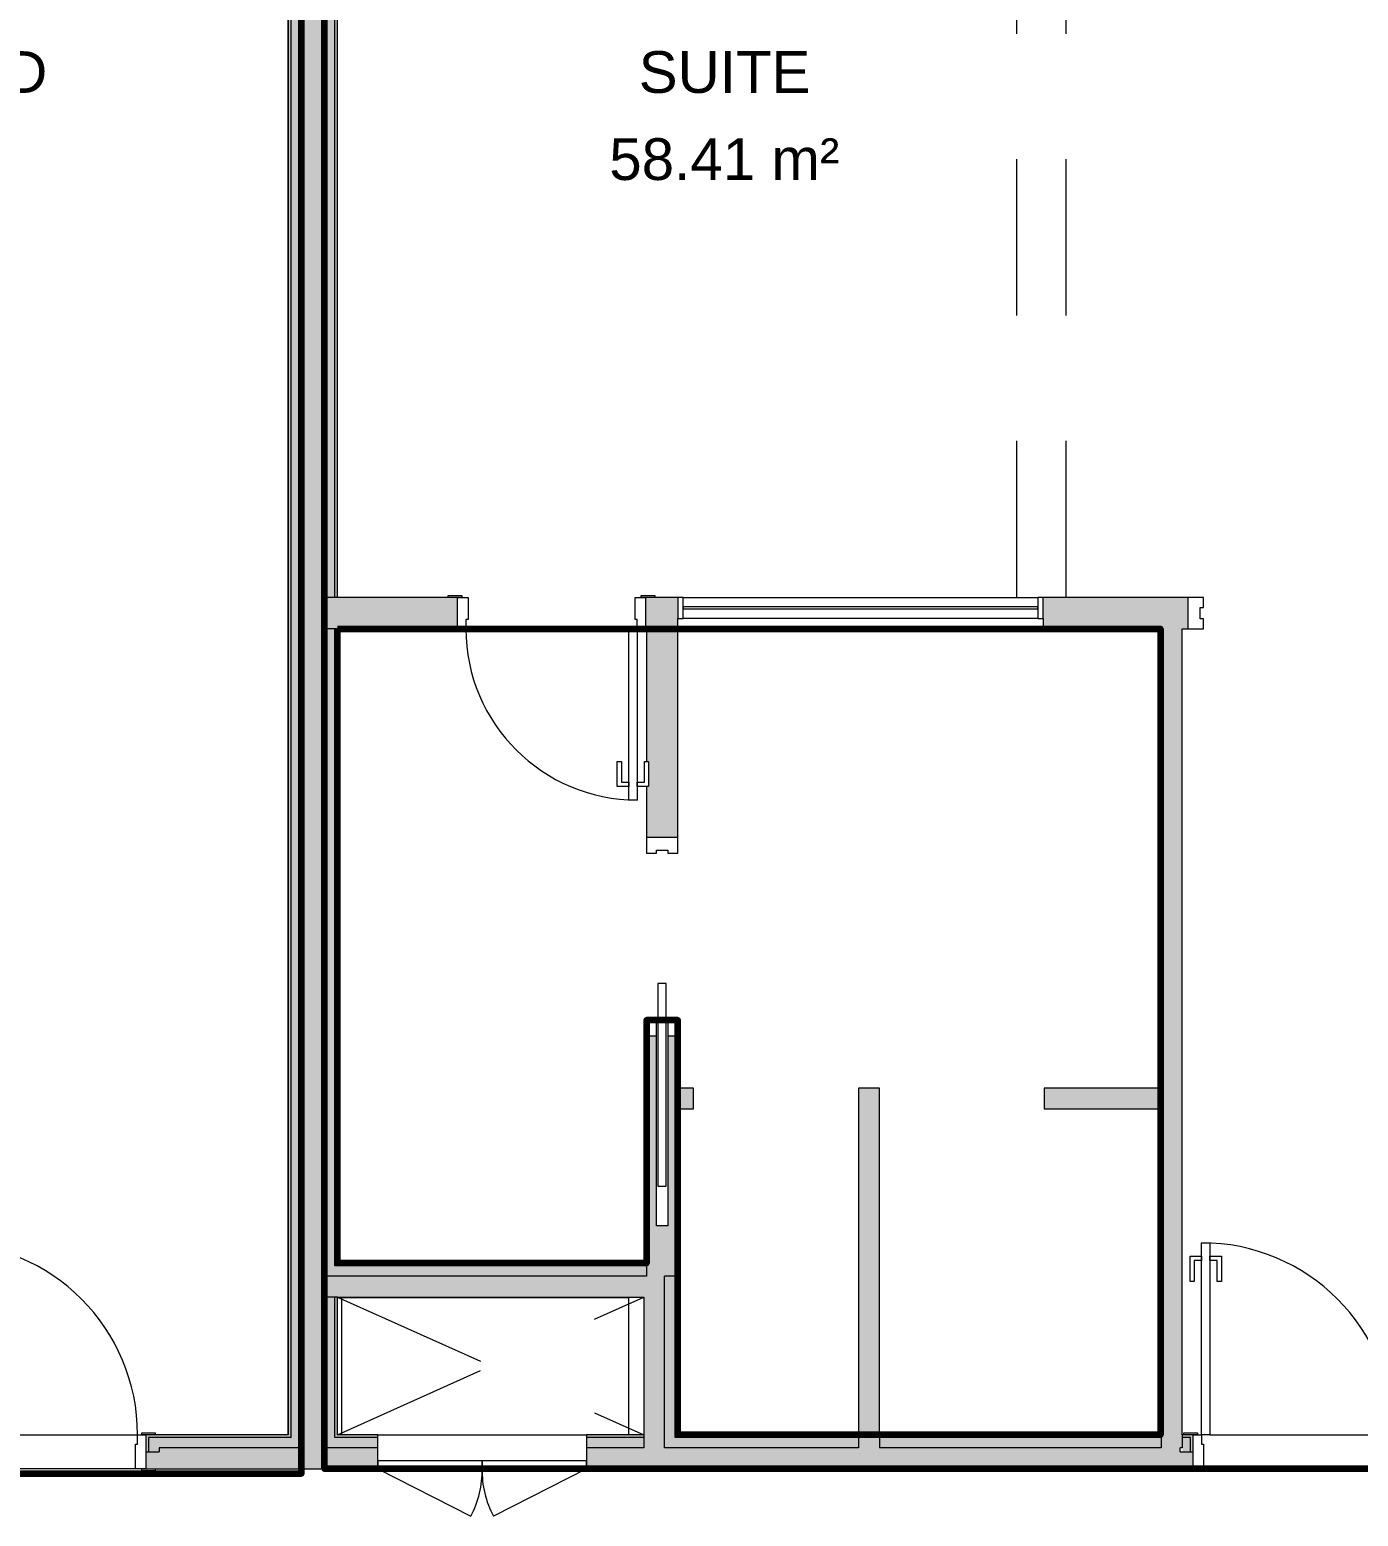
# Model space of a CAD drawing. Header units: metres. Extents: x -227.9 to -140, y 38 to 92.1.
# Drawn here: x -177.93 to -171.56, y 78.09 to 85.21 of the extents above; entities that cross this region are included whole.
import ezdxf

# ---------------------------------------------------------------- set-up
doc = ezdxf.new("R2010")
doc.units = ezdxf.units.M
doc.linetypes.add('JIS_02_0.7', pattern=[1.35, 0.75, -0.6])
for name, color, linetype, lineweight in [('A-AREA-IDEN', 7, 'Continuous', 9), ('A-DOOR', 7, 'Continuous', 5), ('A-FLOR', 7, 'Continuous', 5), ('A-GLAZ', 7, 'Continuous', 5), ('A-WALL', 7, 'Continuous', 5), ('A-WALL-PATT', 7, 'Continuous', 13), ('I-WALL', 7, 'Continuous', 5)]:
    doc.layers.add(name, color=color, linetype=linetype, lineweight=lineweight)
doc.layers.add('A-DETL', color=94, linetype='Continuous', lineweight=5, true_color=0x00a600)
doc.layers.add('Chambre', color=40, linetype='Continuous')
doc.layers.add('SDB', color=230, linetype='Continuous')
doc.styles.add('Arial_1', font='arial.ttf', dxfattribs={"height": 0.2})

msp = doc.modelspace()

# ---------------------------------------------------------------- hatches: boundary and pattern name
at = {"layer": 'A-WALL-PATT', "lineweight": 5, "true_color": 0xaaaaaa}
h = msp.add_hatch(color=253, dxfattribs=at)
h.paths.add_polyline_path([(-176.5241, 78.4147), (-176.5141, 78.4147), (-176.5141, 79.1376), (-176.5241, 79.1376), (-176.5241, 78.4777)])
h.paths.add_polyline_path([(-176.5141, 79.2376), (-176.5141, 82.3384), (-176.5241, 82.3384), (-176.5241, 79.2376)])
h.paths.add_polyline_path([(-176.5241, 82.4884), (-176.5141, 82.4884), (-176.5141, 87.9913), (-176.5241, 87.9913), (-176.5241, 84.2176)])
h.paths.add_polyline_path([(-176.5141, 88.1413), (-176.5141, 89.7404), (-176.5241, 89.7404), (-176.5241, 88.1413)])
at = {"layer": 'I-WALL', "true_color": 0xaaaaaa}
h = msp.add_hatch(color=253, dxfattribs=at)
h.paths.add_polyline_path([(-176.6741, 78.4777), (-176.6741, 87.9913), (-176.6871, 87.9913), (-176.6871, 78.4777)])
h.paths.add_polyline_path([(-176.6741, 88.1413), (-176.6741, 89.7404), (-176.6871, 89.7404), (-176.6871, 88.1413)])
h = msp.add_hatch(color=253, dxfattribs=at)
h.paths.add_polyline_path([(-176.6241, 78.4647), (-176.6241, 87.9913), (-176.6741, 87.9913), (-176.6741, 78.4647), (-176.6725, 78.4647)])
h.paths.add_polyline_path([(-176.6725, 88.1413), (-176.6241, 88.1413), (-176.6241, 89.7404), (-176.6741, 89.7404), (-176.6741, 88.1413)])
for points in [[(-176.6241, 78.4147), (-176.5241, 78.4147), (-176.5241, 89.7404), (-176.6241, 89.7404), (-176.6241, 78.4647)], [(-172.4049, 78.4147), (-172.4049, 82.3384), (-172.5049, 82.3384), (-172.5049, 78.4147), (-172.4151, 78.4147)], [(-174.7455, 80.0387), (-174.7455, 80.1387), (-174.8211, 80.1387), (-174.8211, 80.0387)], [(-173.9554, 78.4147), (-173.8554, 78.4147), (-173.8554, 80.1387), (-173.9554, 80.1387), (-173.9554, 78.4647)], [(-172.5049, 80.0387), (-172.5049, 80.1387), (-173.0654, 80.1387), (-173.0654, 80.0387), (-172.5611, 80.0387)], [(-175.8502, 79.2376), (-174.9711, 79.2376), (-174.9711, 79.2876), (-176.4641, 79.2876), (-176.4641, 79.2376), (-176.4511, 79.2376)], [(-174.9711, 79.2876), (-174.9711, 79.3006), (-176.4511, 79.3006), (-176.4511, 79.2876), (-175.8502, 79.2876)], [(-176.5241, 79.1376), (-174.8841, 79.1376), (-174.8841, 79.2376), (-176.5241, 79.2376)], [(-174.8841, 78.4647), (-174.8341, 78.4647), (-174.8341, 79.2376), (-174.8841, 79.2376), (-174.8841, 78.4777)], [(-174.8341, 78.4777), (-174.8211, 78.4777), (-174.8211, 79.2376), (-174.8341, 79.2376), (-174.8341, 78.8594)], [(-174.9841, 78.4147), (-174.8841, 78.4147), (-174.8841, 79.1376), (-174.9841, 79.1376), (-174.9841, 78.4647)]]:
    msp.add_hatch(color=253, dxfattribs=at).paths.add_polyline_path(points)
h = msp.add_hatch(color=253, dxfattribs=at)
h.paths.add_polyline_path([(-176.5141, 78.4647), (-176.4641, 78.4647), (-176.4641, 79.1376), (-176.5141, 79.1376), (-176.5141, 78.4777)])
h.paths.add_polyline_path([(-176.4641, 79.2376), (-176.4641, 82.3384), (-176.5141, 82.3384), (-176.5141, 79.2376)])
h.paths.add_polyline_path([(-176.5141, 82.4884), (-176.4641, 82.4884), (-176.4641, 87.9913), (-176.5141, 87.9913), (-176.5141, 84.2176)])
h.paths.add_polyline_path([(-176.4641, 88.1413), (-176.4641, 89.7404), (-176.5141, 89.7404), (-176.5141, 88.1413)])
h = msp.add_hatch(color=253, dxfattribs=at)
h.paths.add_polyline_path([(-176.4511, 78.4777), (-176.4511, 79.1376), (-176.4641, 79.1376), (-176.4641, 78.4777)])
h.paths.add_polyline_path([(-176.4641, 79.2876), (-176.4511, 79.2876), (-176.4511, 82.3384), (-176.4641, 82.3384), (-176.4641, 79.9311)])
h.paths.add_polyline_path([(-176.4641, 82.4884), (-176.4511, 82.4884), (-176.4511, 87.9913), (-176.4641, 87.9913), (-176.4641, 84.2176)])
h.paths.add_polyline_path([(-176.4511, 88.1413), (-176.4511, 89.7404), (-176.4641, 89.7404), (-176.4641, 88.1413)])
h = msp.add_hatch(color=253, dxfattribs=at)
h.paths.add_polyline_path([(-170.1521, 82.3384), (-170.0891, 82.3384), (-170.0891, 82.4884), (-171.2285, 82.4884), (-171.2285, 82.4409), (-170.1185, 82.4409), (-170.1185, 82.3859), (-171.2285, 82.3859), (-171.2285, 82.3384), (-170.9165, 82.3384)])
h.paths.add_polyline_path([(-175.8761, 82.3384), (-175.8761, 82.4884), (-176.5241, 82.4884), (-176.5241, 82.3384), (-175.9211, 82.3384)])
h.paths.add_polyline_path([(-173.0711, 82.3384), (-172.3785, 82.3384), (-172.3785, 82.4884), (-173.0711, 82.4884), (-173.0711, 82.3884)])
h.paths.add_polyline_path([(-174.9311, 82.3384), (-174.8211, 82.3384), (-174.8211, 82.4884), (-174.9761, 82.4884), (-174.9761, 82.3384), (-174.9711, 82.3384)])
h = msp.add_hatch(color=253, dxfattribs=at)
h.paths.add_polyline_path([(-174.9711, 79.2376), (-174.8211, 79.2376), (-174.8211, 80.3888), (-174.8686, 80.3888), (-174.8686, 79.4788), (-174.9236, 79.4788), (-174.9236, 80.3888), (-174.9711, 80.3888), (-174.9711, 79.2876)])
h.paths.add_polyline_path([(-174.9611, 81.3388), (-174.8211, 81.3388), (-174.8211, 82.3384), (-174.9311, 82.3384), (-174.9311, 82.3284), (-174.9711, 82.3284), (-174.9711, 81.7034), (-174.9611, 81.7034), (-174.9611, 81.5834), (-174.9711, 81.5834), (-174.9711, 81.3388)])
h = msp.add_hatch(color=253, dxfattribs=at)
h.paths.add_polyline_path([(-171.3521, 78.3962), (-171.3391, 78.3962), (-171.3391, 78.4647), (-170.1521, 78.4647), (-170.1521, 78.4777), (-171.3521, 78.4777), (-171.3521, 78.4338)])
h.paths.add_polyline_path([(-172.3651, 78.3962), (-172.3521, 78.3962), (-172.3521, 78.4777), (-172.4049, 78.4777), (-172.4049, 78.4647), (-172.3651, 78.4647), (-172.3651, 78.4338)])
h.paths.add_polyline_path([(-185.8691, 78.3962), (-185.8561, 78.3962), (-185.8561, 78.4647), (-184.2821, 78.4647), (-184.2821, 78.3962), (-184.2691, 78.3962), (-184.2691, 78.4777), (-185.8691, 78.4777), (-185.8691, 78.4338)])
h.paths.add_polyline_path([(-178.3691, 78.3962), (-178.3691, 78.4777), (-178.4262, 78.4777), (-178.4262, 78.4647), (-178.3821, 78.4647), (-178.3821, 78.3962)])
h.paths.add_polyline_path([(-183.2561, 78.3962), (-183.2561, 78.4647), (-183.2022, 78.4647), (-183.2022, 78.4777), (-183.2691, 78.4777), (-183.2691, 78.3962)])
h.paths.add_polyline_path([(-177.3691, 78.3962), (-177.3561, 78.3962), (-177.3561, 78.4647), (-176.6741, 78.4647), (-176.6741, 78.4777), (-177.3691, 78.4777), (-177.3691, 78.4338)])
h.paths.add_polyline_path([(-186.8691, 78.3962), (-186.8691, 78.4777), (-186.9314, 78.4777), (-186.9314, 78.4647), (-186.8821, 78.4647), (-186.8821, 78.3962)])
h.paths.add_polyline_path([(-195.3691, 78.3962), (-195.3691, 78.4777), (-195.4314, 78.4777), (-195.4314, 78.4647), (-195.3821, 78.4647), (-195.3821, 78.3962)])
h.paths.add_polyline_path([(-191.7691, 78.3962), (-191.7561, 78.3962), (-191.7561, 78.4647), (-191.7074, 78.4647), (-191.7074, 78.4777), (-191.7691, 78.4777), (-191.7691, 78.4338)])
h.paths.add_polyline_path([(-192.7821, 78.3962), (-192.7691, 78.3962), (-192.7691, 78.4777), (-194.3691, 78.4777), (-194.3691, 78.3962), (-194.3561, 78.3962), (-194.3561, 78.4647), (-192.7821, 78.4647), (-192.7821, 78.4338)])
h.paths.add_polyline_path([(-203.8671, 78.3962), (-203.8671, 78.4777), (-203.9305, 78.4777), (-203.9305, 78.4647), (-203.8801, 78.4647), (-203.8801, 78.3962)])
h.paths.add_polyline_path([(-201.2711, 78.3962), (-201.2711, 78.4777), (-202.8671, 78.4777), (-202.8671, 78.3962), (-202.8541, 78.3962), (-202.8541, 78.4647), (-201.2841, 78.4647), (-201.2841, 78.3962)])
h.paths.add_polyline_path([(-200.2581, 78.3962), (-200.2581, 78.4647), (-200.2074, 78.4647), (-200.2074, 78.4777), (-200.2711, 78.4777), (-200.2711, 78.3962)])
h.paths.add_polyline_path([(-172.5611, 78.4647), (-172.5049, 78.4647), (-172.5049, 78.4777), (-173.8554, 78.4777), (-173.8554, 78.4647)])
h.paths.add_polyline_path([(-173.9554, 78.4647), (-173.9554, 78.4777), (-174.8341, 78.4777), (-174.8341, 78.4647), (-174.2056, 78.4647)])
h.paths.add_polyline_path([(-176.4641, 78.4647), (-176.2585, 78.4647), (-176.2585, 78.4777), (-176.4641, 78.4777)])
h.paths.add_polyline_path([(-175.2585, 78.4647), (-174.9841, 78.4647), (-174.9841, 78.4777), (-175.2585, 78.4777)])
h.paths.add_polyline_path([(-181.3171, 78.4647), (-181.3171, 78.4777), (-181.5014, 78.4777), (-181.5014, 78.4647)])
h.paths.add_polyline_path([(-178.5762, 78.4647), (-178.5762, 78.4777), (-179.9829, 78.4777), (-179.9829, 78.4647), (-179.1393, 78.4647)])
h.paths.add_polyline_path([(-182.4285, 78.4647), (-181.6514, 78.4647), (-181.6514, 78.4777), (-183.0522, 78.4777), (-183.0522, 78.4647)])
h.paths.add_polyline_path([(-180.1329, 78.4647), (-180.1329, 78.4777), (-180.3171, 78.4777), (-180.3171, 78.4647)])
h.paths.add_polyline_path([(-187.0814, 78.4647), (-187.0814, 78.4777), (-188.4874, 78.4777), (-188.4874, 78.4647), (-187.3622, 78.4647)])
h.paths.add_polyline_path([(-188.6374, 78.4647), (-188.6374, 78.4777), (-188.8219, 78.4777), (-188.8219, 78.4647)])
h.paths.add_polyline_path([(-189.8219, 78.4647), (-189.8219, 78.4777), (-190.0064, 78.4777), (-190.0064, 78.4647)])
h.paths.add_polyline_path([(-191.5574, 78.4647), (-190.1564, 78.4647), (-190.1564, 78.4777), (-191.5574, 78.4777)])
h.paths.add_polyline_path([(-198.506, 78.4647), (-198.3192, 78.4647), (-198.3192, 78.4777), (-198.506, 78.4777)])
h.paths.add_polyline_path([(-197.1324, 78.4647), (-197.1324, 78.4777), (-197.3192, 78.4777), (-197.3192, 78.4647), (-197.2295, 78.4647)])
h.paths.add_polyline_path([(-198.656, 78.4647), (-198.656, 78.4777), (-200.0574, 78.4777), (-200.0574, 78.4647), (-198.8741, 78.4647)])
h.paths.add_polyline_path([(-196.9824, 78.4647), (-195.5814, 78.4647), (-195.5814, 78.4777), (-196.9824, 78.4777)])
h.paths.add_polyline_path([(-204.0805, 78.4647), (-204.0805, 78.4777), (-205.6118, 78.4777), (-205.6118, 78.4647), (-204.6301, 78.4647)])
h.paths.add_polyline_path([(-205.8735, 78.4647), (-205.7618, 78.4647), (-205.7618, 78.4777), (-205.8735, 78.4777), (-205.8735, 78.4762)])
h.paths.add_polyline_path([(-206.2747, 78.4647), (-206.2735, 78.4647), (-206.2747, 78.4777), (-206.3235, 78.4777), (-206.3235, 78.4647)])
h.paths.add_polyline_path([(-206.7598, 78.4647), (-206.7235, 78.4651), (-206.7235, 78.4777), (-206.7598, 78.4777)])
h = msp.add_hatch(color=253, dxfattribs=at)
h.paths.add_polyline_path([(-172.3651, 78.3962), (-172.3651, 78.4647), (-172.4049, 78.4647), (-172.4049, 78.3962)])
h.paths.add_polyline_path([(-171.3391, 78.3962), (-171.2891, 78.3962), (-171.2891, 78.4147), (-170.1391, 78.4147), (-170.1391, 78.4647), (-171.3391, 78.4647)])
h.paths.add_polyline_path([(-183.2061, 78.3962), (-183.2061, 78.4147), (-183.2022, 78.4147), (-183.2022, 78.4647), (-183.2561, 78.4647), (-183.2561, 78.3962)])
h.paths.add_polyline_path([(-185.8561, 78.3962), (-185.8061, 78.3962), (-185.8061, 78.4147), (-184.3321, 78.4147), (-184.3321, 78.3962), (-184.2821, 78.3962), (-184.2821, 78.4647), (-185.8561, 78.4647)])
h.paths.add_polyline_path([(-178.4262, 78.3962), (-178.3821, 78.3962), (-178.3821, 78.4647), (-178.4262, 78.4647), (-178.4262, 78.4147)])
h.paths.add_polyline_path([(-177.3061, 78.3962), (-177.3061, 78.4147), (-176.6241, 78.4147), (-176.6241, 78.4647), (-177.3561, 78.4647), (-177.3561, 78.3962)])
h.paths.add_polyline_path([(-186.9314, 78.3962), (-186.8821, 78.3962), (-186.8821, 78.4647), (-186.9314, 78.4647), (-186.9314, 78.4147)])
h.paths.add_polyline_path([(-191.7561, 78.3962), (-191.7074, 78.3962), (-191.7074, 78.4647), (-191.7561, 78.4647)])
h.paths.add_polyline_path([(-195.3821, 78.3962), (-195.3821, 78.4647), (-195.4314, 78.4647), (-195.4314, 78.3962)])
h.paths.add_polyline_path([(-194.3561, 78.3962), (-194.3061, 78.3962), (-194.3061, 78.4147), (-192.8321, 78.4147), (-192.8321, 78.3962), (-192.7821, 78.3962), (-192.7821, 78.4647), (-194.3561, 78.4647)])
h.paths.add_polyline_path([(-200.2581, 78.3962), (-200.2081, 78.3962), (-200.2074, 78.4647), (-200.2581, 78.4647)])
h.paths.add_polyline_path([(-203.8801, 78.3962), (-203.8801, 78.4647), (-203.9305, 78.4647), (-203.9301, 78.3962)])
h.paths.add_polyline_path([(-202.8541, 78.3962), (-202.8041, 78.3962), (-202.8041, 78.4147), (-201.3341, 78.4147), (-201.3341, 78.3962), (-201.2841, 78.3962), (-201.2841, 78.4647), (-202.8541, 78.4647)])
h.paths.add_polyline_path([(-172.5611, 78.4147), (-172.5049, 78.4147), (-172.5049, 78.4647), (-173.8554, 78.4647), (-173.8554, 78.4147)])
h.paths.add_polyline_path([(-173.9554, 78.4147), (-173.9554, 78.4647), (-174.8841, 78.4647), (-174.8841, 78.4147), (-174.2056, 78.4147)])
h.paths.add_polyline_path([(-176.5141, 78.4147), (-176.2585, 78.4147), (-176.2585, 78.4647), (-176.5141, 78.4647)])
h.paths.add_polyline_path([(-174.9841, 78.4147), (-174.9841, 78.4647), (-175.2585, 78.4647), (-175.2585, 78.4147)])
h.paths.add_polyline_path([(-183.0522, 78.4147), (-181.6014, 78.4147), (-181.6014, 78.4647), (-183.0522, 78.4647)])
h.paths.add_polyline_path([(-181.3171, 78.4147), (-181.3171, 78.4647), (-181.5014, 78.4647), (-181.5014, 78.4147)])
h.paths.add_polyline_path([(-178.5762, 78.4147), (-178.5762, 78.4647), (-180.0329, 78.4647), (-180.0329, 78.4147), (-179.1393, 78.4147)])
h.paths.add_polyline_path([(-180.3171, 78.4147), (-180.1329, 78.4147), (-180.1329, 78.4647), (-180.3171, 78.4647)])
h.paths.add_polyline_path([(-188.5374, 78.4147), (-187.0814, 78.4147), (-187.0814, 78.4647), (-188.5374, 78.4647)])
h.paths.add_polyline_path([(-188.8219, 78.4147), (-188.6374, 78.4147), (-188.6374, 78.4647), (-188.8219, 78.4647)])
h.paths.add_polyline_path([(-191.5574, 78.4147), (-190.1064, 78.4147), (-190.1064, 78.4647), (-191.5574, 78.4647)])
h.paths.add_polyline_path([(-189.8219, 78.4147), (-189.8219, 78.4647), (-190.0064, 78.4647), (-190.0064, 78.4147)])
h.paths.add_polyline_path([(-197.1324, 78.4147), (-197.1324, 78.4647), (-197.3192, 78.4647), (-197.3192, 78.4147), (-197.2295, 78.4147)])
h.paths.add_polyline_path([(-198.606, 78.4147), (-198.606, 78.4647), (-200.0574, 78.4647), (-200.0574, 78.4147), (-198.8741, 78.4147)])
h.paths.add_polyline_path([(-198.506, 78.4147), (-198.3192, 78.4147), (-198.3192, 78.4647), (-198.506, 78.4647)])
h.paths.add_polyline_path([(-195.5814, 78.4147), (-195.5814, 78.4647), (-197.0324, 78.4647), (-197.0324, 78.4147), (-195.585, 78.4147)])
h.paths.add_polyline_path([(-204.0805, 78.4147), (-204.0805, 78.4647), (-205.6618, 78.4647), (-205.6618, 78.4147), (-204.6301, 78.4147)])
h.paths.add_polyline_path([(-206.7598, 78.4147), (-206.7235, 78.4147), (-206.7235, 78.4647), (-206.7598, 78.4647)])
h.paths.add_polyline_path([(-205.7618, 78.4147), (-205.7618, 78.4647), (-205.8735, 78.4647), (-205.8735, 78.4147)])
h.paths.add_polyline_path([(-206.3235, 78.4147), (-206.2735, 78.4147), (-206.2747, 78.4647), (-206.3235, 78.4647), (-206.3235, 78.4365)])
h = msp.add_hatch(color=253, dxfattribs=at)
h.paths.add_polyline_path([(-170.1521, 78.3147), (-170.0891, 78.3147), (-170.0891, 78.4147), (-171.2891, 78.4147), (-171.2891, 78.3962), (-171.3521, 78.3962), (-171.3521, 78.3147), (-170.9165, 78.3147)])
h.paths.add_polyline_path([(-172.5611, 78.3147), (-172.3521, 78.3147), (-172.3521, 78.3962), (-172.4151, 78.3962), (-172.4151, 78.4147), (-175.2585, 78.4147), (-175.2585, 78.3147), (-174.2056, 78.3147)])
h.paths.add_polyline_path([(-177.3241, 78.3147), (-176.2585, 78.3147), (-176.2585, 78.4147), (-177.3061, 78.4147), (-177.3061, 78.3962), (-177.3691, 78.3962), (-177.3691, 78.3147)])
h.paths.add_polyline_path([(-183.2691, 78.3147), (-181.3171, 78.3147), (-181.3171, 78.4147), (-183.2061, 78.4147), (-183.2061, 78.3962), (-183.2691, 78.3962)])
h.paths.add_polyline_path([(-179.4991, 78.3147), (-178.3691, 78.3147), (-178.3691, 78.3962), (-178.4321, 78.3962), (-178.4321, 78.4147), (-180.3171, 78.4147), (-180.3171, 78.3147), (-179.9616, 78.3147)])
h.paths.add_polyline_path([(-188.8219, 78.3147), (-186.8691, 78.3147), (-186.8691, 78.3962), (-186.9321, 78.3962), (-186.9321, 78.4147), (-188.8219, 78.4147), (-188.8219, 78.3962)])
h.paths.add_polyline_path([(-185.8241, 78.3147), (-184.2691, 78.3147), (-184.2691, 78.3962), (-184.3321, 78.3962), (-184.3321, 78.4147), (-185.8061, 78.4147), (-185.8061, 78.3962), (-185.8691, 78.3962), (-185.8691, 78.3147)])
h.paths.add_polyline_path([(-190.6513, 78.3147), (-189.8219, 78.3147), (-189.8219, 78.4147), (-191.7061, 78.4147), (-191.7061, 78.3962), (-191.7691, 78.3962), (-191.7691, 78.3147), (-191.7241, 78.3147)])
h.paths.add_polyline_path([(-192.8141, 78.3147), (-192.7691, 78.3147), (-192.7691, 78.3962), (-192.8321, 78.3962), (-192.8321, 78.4147), (-194.3061, 78.4147), (-194.3061, 78.3962), (-194.3691, 78.3962), (-194.3691, 78.3147), (-193.1181, 78.3147)])
h.paths.add_polyline_path([(-198.3192, 78.3147), (-198.3192, 78.4147), (-200.2081, 78.4147), (-200.2081, 78.3962), (-200.2711, 78.3962), (-200.2711, 78.3147), (-198.8741, 78.3147)])
h.paths.add_polyline_path([(-195.3691, 78.3147), (-195.3691, 78.3962), (-195.4321, 78.3962), (-195.4321, 78.4147), (-197.3192, 78.4147), (-197.3192, 78.3147), (-195.4141, 78.3147)])
h.paths.add_polyline_path([(-203.9121, 78.3147), (-203.8671, 78.3147), (-203.8671, 78.3962), (-203.9301, 78.3962), (-203.9305, 78.4147), (-205.8735, 78.4147), (-205.8735, 78.3147), (-204.6301, 78.3147)])
h.paths.add_polyline_path([(-201.2711, 78.3147), (-201.2711, 78.3962), (-201.3341, 78.3962), (-201.3341, 78.4147), (-202.8041, 78.4147), (-202.8041, 78.3962), (-202.8671, 78.3962), (-202.8671, 78.3147), (-201.3161, 78.3147)])
h.paths.add_polyline_path([(-206.2735, 78.3147), (-206.2747, 78.4147), (-206.3235, 78.4147), (-206.3235, 78.3147), (-206.2747, 78.3147)])
h.paths.add_polyline_path([(-206.7235, 78.3147), (-206.7235, 78.4147), (-206.7598, 78.4147), (-206.7598, 78.3147)])

# ---------------------------------------------------------------- linework, layer by layer
at = {"layer": 'A-DETL', "color": 8, "linetype": 'JIS_02_0.7', "true_color": 0x808080}
for p, q in [((-172.9607, 82.4884), (-172.9607, 88.0197)), ((-173.1974, 82.4884), (-173.1974, 87.9747))]:
    msp.add_line(p, q, dxfattribs=at)
at = {"layer": 'A-DETL', "color": 7, "linetype": 'JIS_02_0.7'}
for p, q in [((-176.4511, 78.4777), (-174.9841, 79.1376)), ((-176.4511, 79.1376), (-174.9841, 78.4777))]:
    msp.add_line(p, q, dxfattribs=at)
at = {"layer": 'A-DOOR', "color": 9, "true_color": 0xc0c0c0}
for p, q in [((-175.9211, 82.4884), (-175.9211, 82.4984)), ((-175.9211, 82.4984), (-175.8561, 82.4984)), ((-175.8561, 82.4884), (-175.9211, 82.4884)), ((-175.8761, 82.4884), (-175.8261, 82.4884)), ((-175.8761, 82.3384), (-175.8761, 82.4884)), ((-175.8561, 82.4984), (-175.8561, 82.4884)), ((-175.8261, 82.4884), (-175.8261, 82.3823)), ((-175.0261, 82.4884), (-174.9761, 82.4884)), ((-175.0261, 82.3823), (-175.0261, 82.4884)), ((-174.9961, 82.4984), (-174.9311, 82.4984)), ((-174.9961, 82.4884), (-174.9961, 82.4984)), ((-174.9311, 82.4884), (-174.9961, 82.4884)), ((-174.9761, 82.4884), (-174.9761, 82.3384)), ((-174.9311, 82.4984), (-174.9311, 82.4884)), ((-172.3035, 82.4884), (-172.3785, 82.4884)), ((-172.3785, 82.4884), (-172.3785, 82.3384)), ((-172.3035, 82.4409), (-172.3035, 82.4884)), ((-175.8361, 82.3823), (-175.8361, 82.3384)), ((-175.8261, 82.3823), (-175.8361, 82.3823)), ((-175.0161, 82.3823), (-175.0261, 82.3823)), ((-175.0161, 82.3384), (-175.0161, 82.3823)), ((-172.3185, 82.3859), (-172.3185, 82.4409)), ((-172.3185, 82.4409), (-172.3035, 82.4409)), ((-172.3035, 82.3859), (-172.3185, 82.3859)), ((-172.3035, 82.3384), (-172.3035, 82.3859)), ((-175.9211, 82.3284), (-175.9211, 82.3384)), ((-175.9211, 82.3384), (-175.8561, 82.3384)), ((-175.8561, 82.3284), (-175.9211, 82.3284)), ((-175.8361, 82.3384), (-175.8761, 82.3384)), ((-175.8561, 82.3384), (-175.8561, 82.3284)), ((-174.9761, 82.3384), (-175.0161, 82.3384)), ((-174.9961, 82.3384), (-174.9311, 82.3384)), ((-174.9961, 82.3284), (-174.9961, 82.3384)), ((-174.9311, 82.3284), (-174.9961, 82.3284)), ((-174.9311, 82.3384), (-174.9311, 82.3284)), ((-172.3785, 82.3384), (-172.3035, 82.3384)), ((-174.8211, 81.3388), (-174.9711, 81.3388)), ((-174.9711, 81.3388), (-174.9711, 81.2638)), ((-174.8211, 81.2638), (-174.8211, 81.3388)), ((-174.9711, 81.2638), (-174.9236, 81.2638)), ((-174.9236, 81.2638), (-174.9236, 81.2788)), ((-174.9236, 81.2788), (-174.8686, 81.2788)), ((-174.8686, 81.2788), (-174.8686, 81.2638)), ((-174.8686, 81.2638), (-174.8211, 81.2638)), ((-174.9711, 80.4638), (-174.9711, 80.3888)), ((-174.9236, 80.4638), (-174.9711, 80.4638)), ((-174.9236, 80.3888), (-174.9236, 80.4638)), ((-174.8686, 80.4638), (-174.8686, 80.3888)), ((-174.8211, 80.4638), (-174.8686, 80.4638)), ((-174.8211, 80.3888), (-174.8211, 80.4638)), ((-174.9711, 80.3888), (-174.9236, 80.3888)), ((-174.8686, 80.3888), (-174.8211, 80.3888)), ((-177.4091, 78.4777), (-177.3691, 78.4777)), ((-177.4091, 78.4338), (-177.4091, 78.4777)), ((-177.3891, 78.4877), (-177.3241, 78.4877)), ((-177.3891, 78.4777), (-177.3891, 78.4877)), ((-177.3241, 78.4777), (-177.3891, 78.4777)), ((-177.3691, 78.4777), (-177.3691, 78.3147)), ((-177.3241, 78.4877), (-177.3241, 78.4777)), ((-172.3971, 78.4877), (-172.3321, 78.4877)), ((-172.3971, 78.4777), (-172.3971, 78.4877)), ((-172.3321, 78.4777), (-172.3971, 78.4777)), ((-172.3521, 78.3147), (-172.3521, 78.4777)), ((-172.3521, 78.4777), (-172.3121, 78.4777)), ((-172.3321, 78.4877), (-172.3321, 78.4777)), ((-172.3121, 78.4777), (-172.3121, 78.4338)), ((-177.4191, 78.4338), (-177.4091, 78.4338)), ((-177.4191, 78.3147), (-177.4191, 78.4338)), ((-172.3121, 78.4338), (-172.3021, 78.4338)), ((-172.3021, 78.4338), (-172.3021, 78.3147)), ((-177.3691, 78.3147), (-177.4191, 78.3147)), ((-177.3891, 78.3147), (-177.3241, 78.3147)), ((-177.3891, 78.3047), (-177.3891, 78.3147)), ((-177.3241, 78.3047), (-177.3891, 78.3047)), ((-177.3241, 78.3147), (-177.3241, 78.3047)), ((-176.2585, 78.3147), (-175.813, 78.0877)), ((-175.2585, 78.3147), (-175.704, 78.0877)), ((-172.3971, 78.3147), (-172.3321, 78.3147)), ((-172.3971, 78.3047), (-172.3971, 78.3147)), ((-172.3321, 78.3047), (-172.3971, 78.3047)), ((-172.3021, 78.3147), (-172.3521, 78.3147)), ((-172.3321, 78.3147), (-172.3321, 78.3047))]:
    msp.add_line(p, q, dxfattribs=at)
at = {"layer": 'A-DOOR'}
for p, q in [((-175.0561, 82.3384), (-175.0161, 82.3384)), ((-175.0561, 81.5184), (-175.0561, 82.3384)), ((-175.0161, 82.3384), (-175.0161, 81.5184)), ((-175.1111, 81.7034), (-175.0911, 81.7034)), ((-175.1111, 81.5834), (-175.1111, 81.7034)), ((-175.0911, 81.7034), (-175.0911, 81.6034)), ((-174.9811, 81.7034), (-174.9611, 81.7034)), ((-174.9811, 81.6034), (-174.9811, 81.7034)), ((-174.9611, 81.7034), (-174.9611, 81.5834)), ((-175.0911, 81.6034), (-175.0561, 81.6034)), ((-175.0561, 81.6034), (-175.0561, 81.5834)), ((-175.0161, 81.6034), (-174.9811, 81.6034)), ((-175.0161, 81.5834), (-175.0161, 81.6034)), ((-175.0561, 81.5834), (-175.1111, 81.5834)), ((-174.9611, 81.5834), (-175.0161, 81.5834)), ((-175.0161, 81.5184), (-175.0561, 81.5184)), ((-172.3121, 79.3977), (-172.2721, 79.3977)), ((-172.3121, 78.4777), (-172.3121, 79.3977)), ((-172.2721, 79.3977), (-172.2721, 78.4777)), ((-172.3671, 79.2127), (-172.3671, 79.3327)), ((-172.3671, 79.3327), (-172.3121, 79.3327)), ((-172.3121, 79.3327), (-172.3121, 79.3127)), ((-172.2721, 79.3327), (-172.2171, 79.3327)), ((-172.2721, 79.3127), (-172.2721, 79.3327)), ((-172.2171, 79.3327), (-172.2171, 79.2127)), ((-172.3471, 79.3127), (-172.3471, 79.2127)), ((-172.3121, 79.3127), (-172.3471, 79.3127)), ((-172.2371, 79.3127), (-172.2721, 79.3127)), ((-172.2371, 79.2127), (-172.2371, 79.3127)), ((-172.3471, 79.2127), (-172.3671, 79.2127)), ((-172.2171, 79.2127), (-172.2371, 79.2127)), ((-172.2721, 78.4777), (-172.3121, 78.4777))]:
    msp.add_line(p, q, dxfattribs=at)
at = {"layer": 'A-DOOR', "lineweight": 9}
for p, q in [((-174.9161, 80.6388), (-174.9161, 79.6688)), ((-174.8761, 80.6388), (-174.9161, 80.6388)), ((-174.8761, 79.6688), (-174.8761, 80.6388)), ((-174.9161, 79.6688), (-174.8761, 79.6688))]:
    msp.add_line(p, q, dxfattribs=at)
at = {"layer": 'A-DOOR', "color": 9, "lineweight": 9, "true_color": 0xc0c0c0}
for p, q in [((-176.2565, 78.3547), (-175.7595, 78.3547)), ((-176.2565, 78.3147), (-176.2565, 78.3547)), ((-175.7595, 78.3547), (-175.7595, 78.3147)), ((-175.7575, 78.3547), (-175.2605, 78.3547)), ((-175.7575, 78.3147), (-175.7575, 78.3547)), ((-175.2605, 78.3547), (-175.2605, 78.3147)), ((-175.7595, 78.3147), (-176.2565, 78.3147)), ((-175.2605, 78.3147), (-175.7575, 78.3147))]:
    msp.add_line(p, q, dxfattribs=at)
at = {"layer": 'A-DOOR'}
for centre, radius, start, end in [((-175.0161, 82.3384), 0.82, 180, 270), ((-178.3291, 78.4777), 0.92, 0, 90), ((-172.3121, 78.4777), 0.92, 0, 90)]:
    msp.add_arc(centre, radius, start, end, dxfattribs=at)
at = {"layer": 'A-DOOR', "color": 9, "true_color": 0xc0c0c0}
for centre, start, end in [((-176.2129, 78.3037), 331.62051, 1.37949), ((-175.3041, 78.3037), 178.62051, 208.37949)]:
    msp.add_arc(centre, 0.4546, start, end, dxfattribs=at)
at = {"layer": 'A-FLOR'}
msp.add_line((-176.6871, 78.4777), (-176.6871, 87.9913), dxfattribs=at)
at = {"layer": 'A-FLOR', "lineweight": 9}
for p, q in [((-176.4304, 79.1361), (-175.0569, 79.1361)), ((-176.4304, 78.4777), (-176.4304, 79.1361)), ((-175.0569, 79.1361), (-175.0569, 78.4777))]:
    msp.add_line(p, q, dxfattribs=at)
at = {"layer": 'A-GLAZ', "lineweight": 13}
for p, q in [((-174.7961, 82.4884), (-174.8211, 82.4884)), ((-174.8211, 82.4884), (-174.8211, 82.3884)), ((-174.7961, 82.3884), (-174.7961, 82.4884)), ((-173.0711, 82.4884), (-173.0961, 82.4884)), ((-173.0961, 82.4884), (-173.0961, 82.3884)), ((-173.0711, 82.3884), (-173.0711, 82.4884)), ((-174.8211, 82.3884), (-174.7961, 82.3884)), ((-173.0961, 82.4434), (-174.7961, 82.4434)), ((-174.7961, 82.4434), (-174.7961, 82.4334)), ((-174.7961, 82.4334), (-173.0961, 82.4334)), ((-173.0961, 82.4334), (-173.0961, 82.4434)), ((-173.0961, 82.3884), (-173.0711, 82.3884))]:
    msp.add_line(p, q, dxfattribs=at)
at = {"layer": 'A-GLAZ'}
for p, q in [((-174.7961, 82.4884), (-173.0961, 82.4884)), ((-173.0961, 82.3884), (-174.7961, 82.3884))]:
    msp.add_line(p, q, dxfattribs=at)
at = {"layer": 'A-WALL'}
for p, q in [((-176.6741, 78.4647), (-176.6741, 87.9913)), ((-176.6241, 78.4147), (-176.6241, 87.9913)), ((-176.5241, 82.4884), (-176.5241, 87.9913)), ((-176.5141, 82.4884), (-176.5141, 87.9913)), ((-176.4641, 82.4884), (-176.4641, 87.9913)), ((-176.4511, 82.4884), (-176.5241, 82.4884)), ((-176.5241, 79.2376), (-176.5241, 82.3384)), ((-176.4511, 82.3384), (-176.5241, 82.3384)), ((-176.5141, 79.2376), (-176.5141, 82.3384)), ((-176.4641, 79.2876), (-176.4641, 82.3384)), ((-174.9711, 79.2876), (-176.4641, 79.2876)), ((-174.9711, 79.3006), (-174.9711, 79.2376)), ((-174.9711, 79.2376), (-176.5241, 79.2376)), ((-174.8841, 78.4147), (-174.8841, 79.2376)), ((-174.8211, 79.2376), (-174.8841, 79.2376)), ((-174.8341, 78.4647), (-174.8341, 79.2376)), ((-176.4511, 79.1376), (-176.5241, 79.1376)), ((-176.5241, 78.4147), (-176.5241, 79.1376)), ((-176.5141, 78.4147), (-176.5141, 79.1376)), ((-176.4641, 78.4647), (-176.4641, 79.1376)), ((-177.3561, 78.4647), (-177.3561, 78.3962)), ((-176.6741, 78.4647), (-177.3561, 78.4647)), ((-176.2585, 78.4647), (-176.4641, 78.4647)), ((-174.9841, 78.4647), (-175.2585, 78.4647)), ((-174.9841, 78.4777), (-174.9841, 78.4147)), ((-173.9554, 78.4647), (-174.8341, 78.4647)), ((-173.9554, 78.4777), (-173.9554, 78.4147)), ((-173.8554, 78.4777), (-173.8554, 78.4147)), ((-172.5049, 78.4647), (-173.8554, 78.4647)), ((-172.5049, 78.4777), (-172.5049, 78.4147)), ((-172.4049, 78.4777), (-172.4049, 78.4147)), ((-172.3651, 78.4647), (-172.4049, 78.4647)), ((-172.3651, 78.3962), (-172.3651, 78.4647)), ((-177.3691, 78.3962), (-177.3061, 78.3962)), ((-177.3061, 78.4147), (-177.3061, 78.3962)), ((-176.6241, 78.4147), (-177.3061, 78.4147)), ((-176.2585, 78.4147), (-176.5241, 78.4147)), ((-174.9841, 78.4147), (-175.2585, 78.4147)), ((-173.9554, 78.4147), (-174.8841, 78.4147)), ((-172.5049, 78.4147), (-173.8554, 78.4147)), ((-172.4151, 78.3962), (-172.4151, 78.4147)), ((-172.4151, 78.3962), (-172.3521, 78.3962))]:
    msp.add_line(p, q, dxfattribs=at)
at = {"layer": 'Chambre', "lineweight": 140}
for points in [[(-180.8171, 78.2928), (-176.6241, 78.2928), (-176.6241, 89.7404), (-180.8171, 89.7404)], [(-176.5141, 89.7404), (-170.0891, 89.7404), (-170.0891, 78.3147), (-176.5141, 78.3147)]]:
    msp.add_lwpolyline(points, close=True, dxfattribs=at)
at = {"layer": 'I-WALL', "lineweight": 13}
for p, q in [((-176.6871, 89.7404), (-176.6871, 78.4777)), ((-176.4511, 82.4884), (-176.4511, 89.7404)), ((-175.9211, 82.4884), (-176.4511, 82.4884)), ((-174.8211, 82.4884), (-174.9311, 82.4884)), ((-172.3785, 82.4884), (-173.0711, 82.4884)), ((-174.8211, 81.3388), (-174.8211, 82.3884)), ((-173.0711, 82.3884), (-173.0711, 82.3384)), ((-176.4511, 79.3006), (-176.4511, 82.3384)), ((-176.4511, 82.3384), (-175.9211, 82.3384)), ((-174.9711, 82.3284), (-174.9711, 81.7034)), ((-173.0711, 82.3384), (-172.5049, 82.3384)), ((-172.5049, 82.3384), (-172.5049, 80.1387)), ((-172.4049, 82.3384), (-172.3785, 82.3384)), ((-172.4049, 78.4777), (-172.4049, 82.3384)), ((-174.9711, 81.5834), (-174.9711, 81.3388)), ((-174.9711, 80.3888), (-174.9711, 79.3006)), ((-174.9236, 79.4788), (-174.9236, 80.3888)), ((-174.8686, 80.3888), (-174.8686, 79.4788)), ((-174.8211, 80.1387), (-174.8211, 80.3888)), ((-174.7455, 80.1387), (-174.8211, 80.1387)), ((-174.7455, 80.0387), (-174.7455, 80.1387)), ((-173.9554, 80.1387), (-173.9554, 78.4777)), ((-173.8554, 80.1387), (-173.9554, 80.1387)), ((-173.8554, 78.4777), (-173.8554, 80.1387)), ((-172.5049, 80.1387), (-173.0654, 80.1387)), ((-173.0654, 80.1387), (-173.0654, 80.0387)), ((-174.8211, 78.4777), (-174.8211, 80.0387)), ((-174.8211, 80.0387), (-174.7455, 80.0387)), ((-173.0654, 80.0387), (-172.5049, 80.0387)), ((-172.5049, 80.0387), (-172.5049, 78.4777)), ((-174.8686, 79.4788), (-174.9236, 79.4788)), ((-174.9711, 79.3006), (-176.4511, 79.3006)), ((-176.4511, 79.1376), (-174.9841, 79.1376)), ((-176.4511, 78.4777), (-176.4511, 79.1376)), ((-174.9841, 79.1376), (-174.9841, 78.4777)), ((-176.6871, 78.4777), (-177.3241, 78.4777)), ((-176.2585, 78.4777), (-176.4511, 78.4777)), ((-176.2585, 78.3147), (-176.2585, 78.4777)), ((-174.9841, 78.4777), (-175.2585, 78.4777)), ((-175.2585, 78.4777), (-175.2585, 78.3147)), ((-173.9554, 78.4777), (-174.8211, 78.4777)), ((-172.5049, 78.4777), (-173.8554, 78.4777)), ((-172.3971, 78.4777), (-172.4049, 78.4777)), ((-177.3241, 78.3147), (-176.2585, 78.3147)), ((-175.2585, 78.3147), (-172.3971, 78.3147))]:
    msp.add_line(p, q, dxfattribs=at)
at = {"layer": 'I-WALL'}
for p, q in [((-173.0711, 82.3384), (-174.8211, 82.3384)), ((-178.2891, 78.4777), (-177.4091, 78.4777)), ((-176.2585, 78.4777), (-175.2585, 78.4777)), ((-172.2721, 78.4777), (-171.3921, 78.4777)), ((-172.4049, 78.4147), (-172.4151, 78.4147)), ((-177.4191, 78.3147), (-178.3191, 78.3147)), ((-176.2565, 78.3147), (-176.2585, 78.3147)), ((-175.7575, 78.3147), (-175.7595, 78.3147)), ((-175.2585, 78.3147), (-175.2605, 78.3147)), ((-171.4021, 78.3147), (-172.3021, 78.3147))]:
    msp.add_line(p, q, dxfattribs=at)
at = {"layer": 'SDB', "lineweight": 140}
msp.add_lwpolyline([(-176.4511, 82.3384), (-172.5093, 82.3384), (-172.5093, 78.4777), (-174.8211, 78.4777), (-174.8211, 80.4638), (-174.9711, 80.4638), (-174.9711, 79.3006), (-176.4511, 79.3006), (-176.4511, 82.3384)], dxfattribs=at)

# ---------------------------------------------------------------- texts
at = {"layer": 'A-AREA-IDEN', "color": 164, "true_color": 0x0029a5, "style": 'Arial_1'}
for s, p in [('STANDARD', (-179.3781, 84.9052)), ('SUITE', (-175.0084, 84.9052)), ('58.41 m²', (-175.1495, 84.4881))]:
    msp.add_text(s, height=0.2, dxfattribs=at).set_placement(p)

doc.saveas('drawing.dxf')
